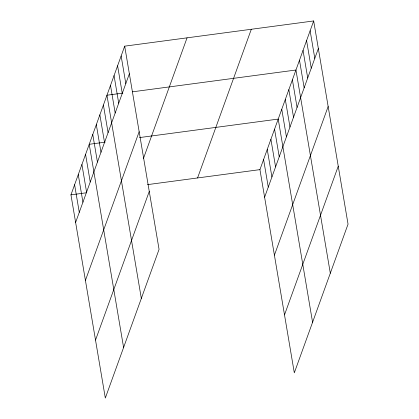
<?xml version="1.0" encoding="UTF-8"?>
<svg xmlns="http://www.w3.org/2000/svg" width="419" height="419" viewBox="0 0 419 419"><rect width="100%" height="100%" fill="white"/><g stroke="black" fill="none" stroke-linecap="round" stroke-linejoin="round"><path stroke-width="0.63" d="M124.689 46.158L159.063 249.368L105.321 398.05L70.952 194.84L124.689 46.158L313.679 20.95L348.048 224.16L294.311 372.842L259.937 169.632L313.679 20.95M75.619 222.442L129.361 73.765M85.424 280.395L139.16 131.713M143.418 158.571L187.057 37.841M95.522 340.097L149.258 191.42M197.574 177.949L251.311 29.267M264.609 197.234L318.346 48.552M274.408 255.181L328.15 106.505M284.506 314.889L338.248 166.207M122.867 93.102L106.955 95.223L141.329 298.433M132.409 91.829L295.945 70.015L330.313 273.225M105.132 142.167L89.221 144.288L123.595 347.498M139.496 137.584L278.211 119.08L312.579 322.29M70.952 194.84L86.225 192.803M147.451 184.638L259.937 169.632M310.133 30.765L314.8 58.367M306.588 40.575L311.254 68.177M303.037 50.39L307.708 77.992M299.491 60.2L304.163 87.801M292.399 79.825L297.066 107.432M288.853 89.64L293.52 117.241M285.302 99.455L289.974 127.057M281.757 109.265L286.428 136.866M274.555 129.188L279.227 156.79M270.904 139.302L275.571 166.903M267.249 149.41L271.915 177.012M263.593 159.519L268.265 187.12M121.143 55.973L125.81 83.575M117.598 65.788L122.264 93.39M114.052 75.598L118.718 103.2M110.501 85.413L115.173 113.015M103.409 105.038L108.076 132.64M99.863 114.853L104.53 142.455M96.318 124.663L100.984 152.265M92.767 134.478L97.438 162.08M85.57 154.402L90.237 182.003M81.915 164.51L86.581 192.112M78.259 174.618L82.931 202.22M74.603 184.732L79.275 212.333"/></g></svg>
